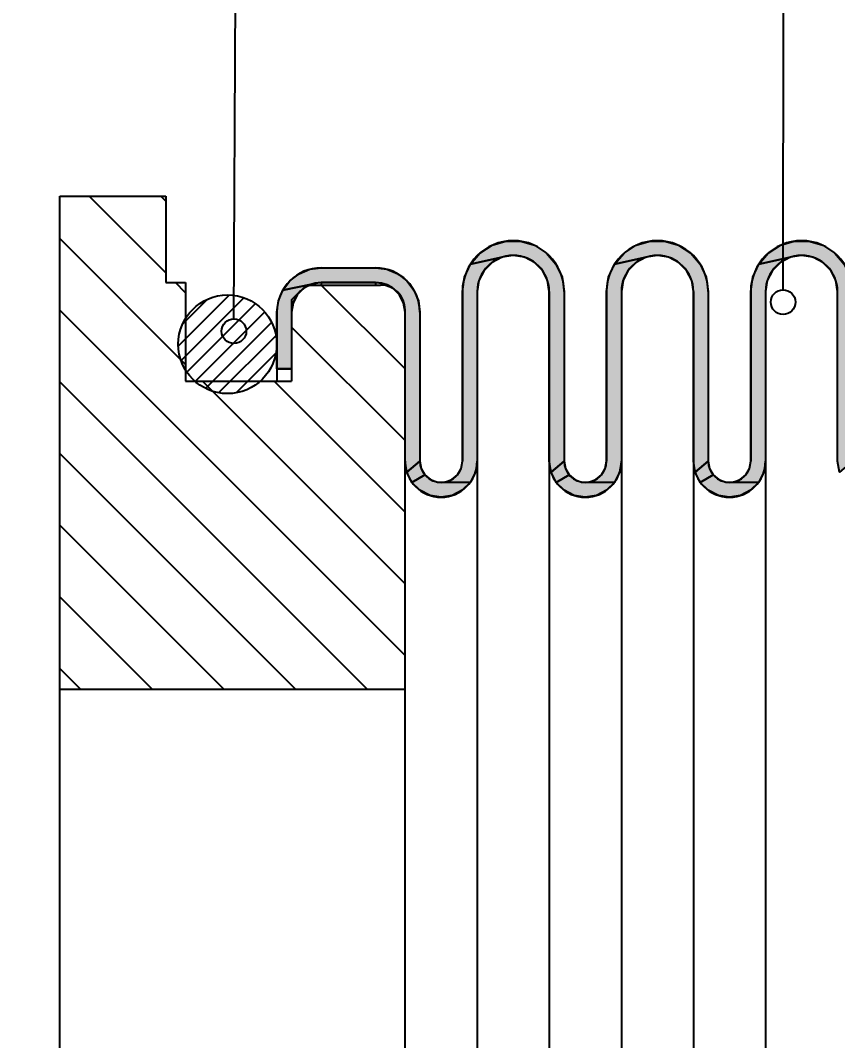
# Model space of a CAD drawing. Header units: millimetres. Extents: x -3183 to 3067, y 1033 to 2218.
# Drawn here: x 2745.72 to 2778.86, y 1776.23 to 1817.59 of the extents above; entities that cross this region are included whole.
import ezdxf

# ---------------------------------------------------------------- set-up
doc = ezdxf.new("R2010")
doc.units = ezdxf.units.MM
doc.layers.add('BEMASSUNGEN', color=7, linetype='Continuous')
doc.styles.get("Standard").update_dxf_attribs({"font": 'arial.ttf'})
doc.dimstyles.new('DIMSTYLE_3', dxfattribs={"dimtxt": 3.5, "dimasz": 3.5, "dimexe": 0.18, "dimexo": 0.0625, "dimgap": 0.09, "dimtad": 1, "dimlfac": 0.5, "dimdsep": 46, "dimtxsty": 'Standard', "dimcen": 0.09, "dimadec": 0, "dimazin": 0, "dimtol": 1, "dimtp": 0.1, "dimtfac": 0.6, "dimtofl": 0, "dimtmove": 0, "dimatfit": 3, "dimfxl": 1, "dimtolj": 1, "dimarcsym": 0})

# ---------------------------------------------------------------- blocks, each defined once
blk = doc.blocks.new('*U3')
at = {"color": 2, "linetype": 'Continuous', "extrusion": (0, 0, -1)}
for points in [[(-117.36, 246.525), (-119.566, 246.208), (-116.866, 246.208)], [(-117.923, 246.69), (-119.072, 246.525), (-117.36, 246.525)], [(-119.072, 246.525), (-119.566, 246.208), (-117.36, 246.525)], [(-119.072, 246.525), (-117.923, 246.69), (-118.509, 246.69)], [(-116.866, 246.208), (-117.764, 246.04), (-116.482, 245.764)], [(-116.866, 246.208), (-118.216, 246.111), (-117.764, 246.04)], [(-119.566, 246.208), (-118.216, 246.111), (-116.866, 246.208)], [(-119.566, 246.208), (-118.668, 246.04), (-118.216, 246.111)], [(-119.566, 246.208), (-119.95, 245.764), (-118.668, 246.04)], [(-118.668, 246.04), (-119.95, 245.764), (-119.075, 245.832)], [(-119.075, 245.832), (-119.95, 245.764), (-119.398, 245.509)], [(-119.95, 245.764), (-120.194, 245.231), (-119.398, 245.509)], [(-119.398, 245.509), (-120.194, 245.231), (-119.606, 245.101)], [(-120.194, 245.231), (-120.277, 244.65), (-119.606, 245.101)], [(-119.606, 245.101), (-120.277, 244.65), (-119.677, 244.65)], [(-119.677, 244.65), (-120.277, 237.773), (-119.677, 237.773)], [(-120.277, 244.65), (-120.277, 237.773), (-119.677, 244.65)], [(-120.277, 237.773), (-119.749, 237.321), (-119.677, 237.773)]]:
    blk.add_solid(points, dxfattribs=at)
blk = doc.blocks.new('*U4')
at = {"color": 2, "linetype": 'Continuous', "extrusion": (0, 0, -1)}
for points in [[(-123.206, 246.525), (-125.412, 246.208), (-122.712, 246.208)], [(-123.769, 246.69), (-124.918, 246.525), (-123.206, 246.525)], [(-124.918, 246.525), (-125.412, 246.208), (-123.206, 246.525)], [(-124.918, 246.525), (-123.769, 246.69), (-124.355, 246.69)], [(-122.712, 246.208), (-123.61, 246.04), (-122.328, 245.764)], [(-122.712, 246.208), (-124.062, 246.111), (-123.61, 246.04)], [(-125.412, 246.208), (-124.062, 246.111), (-122.712, 246.208)], [(-125.412, 246.208), (-124.514, 246.04), (-124.062, 246.111)], [(-125.412, 246.208), (-125.796, 245.764), (-124.514, 246.04)], [(-124.514, 246.04), (-125.796, 245.764), (-124.921, 245.832)], [(-124.921, 245.832), (-125.796, 245.764), (-125.245, 245.509)], [(-125.796, 245.764), (-126.04, 245.231), (-125.245, 245.509)], [(-125.245, 245.509), (-126.04, 245.231), (-125.452, 245.101)], [(-126.04, 245.231), (-126.124, 244.65), (-125.452, 245.101)], [(-125.452, 245.101), (-126.124, 244.65), (-125.524, 244.65)], [(-125.524, 244.65), (-126.124, 237.773), (-125.524, 237.773)], [(-126.124, 244.65), (-126.124, 237.773), (-125.524, 244.65)], [(-126.124, 237.773), (-125.595, 237.321), (-125.524, 237.773)]]:
    blk.add_solid(points, dxfattribs=at)
blk = doc.blocks.new('*U5')
at = {"color": 2, "linetype": 'Continuous', "extrusion": (0, 0, -1)}
for points in [[(-129.052, 246.525), (-131.258, 246.208), (-128.558, 246.208)], [(-129.615, 246.69), (-130.765, 246.525), (-129.052, 246.525)], [(-130.765, 246.525), (-131.258, 246.208), (-129.052, 246.525)], [(-130.765, 246.525), (-129.615, 246.69), (-130.202, 246.69)], [(-128.558, 246.208), (-129.457, 246.04), (-128.174, 245.764)], [(-128.558, 246.208), (-129.908, 246.111), (-129.457, 246.04)], [(-131.258, 246.208), (-129.908, 246.111), (-128.558, 246.208)], [(-131.258, 246.208), (-130.36, 246.04), (-129.908, 246.111)], [(-131.258, 246.208), (-131.643, 245.764), (-130.36, 246.04)], [(-130.36, 246.04), (-131.643, 245.764), (-130.767, 245.832)], [(-130.767, 245.832), (-131.643, 245.764), (-131.091, 245.509)], [(-131.643, 245.764), (-131.886, 245.231), (-131.091, 245.509)], [(-131.091, 245.509), (-131.886, 245.231), (-131.298, 245.101)], [(-131.886, 245.231), (-131.97, 244.65), (-131.298, 245.101)], [(-131.298, 245.101), (-131.97, 244.65), (-131.37, 244.65)], [(-131.37, 244.65), (-131.97, 237.773), (-131.37, 237.773)], [(-131.97, 244.65), (-131.97, 237.773), (-131.37, 244.65)], [(-131.97, 237.773), (-131.441, 237.321), (-131.37, 237.773)]]:
    blk.add_solid(points, dxfattribs=at)
blk = doc.blocks.new('*U9')
at = {"color": 2, "linetype": 'Continuous', "extrusion": (0, 0, -1)}
for points in [[(-116.482, 245.764), (-117.034, 245.509), (-116.238, 245.231)], [(-117.764, 246.04), (-117.357, 245.832), (-116.482, 245.764)], [(-117.357, 245.832), (-117.034, 245.509), (-116.482, 245.764)], [(-117.034, 245.509), (-116.826, 245.101), (-116.238, 245.231)], [(-116.238, 245.231), (-116.826, 245.101), (-116.154, 244.65)], [(-116.826, 245.101), (-116.754, 244.65), (-116.154, 244.65)], [(-116.154, 244.65), (-116.754, 237.773), (-116.154, 237.773)], [(-116.754, 244.65), (-116.754, 237.773), (-116.154, 244.65)], [(-116.102, 237.478), (-116.683, 237.321), (-115.953, 237.219)], [(-116.154, 237.773), (-116.683, 237.321), (-116.102, 237.478)], [(-116.754, 237.773), (-116.683, 237.321), (-116.154, 237.773)], [(-115.724, 237.027), (-116.475, 236.914), (-115.442, 236.924)], [(-115.953, 237.219), (-116.475, 236.914), (-115.724, 237.027)], [(-116.683, 237.321), (-116.475, 236.914), (-115.953, 237.219)]]:
    blk.add_solid(points, dxfattribs=at)
blk = doc.blocks.new('*U10')
at = {"color": 2, "linetype": 'Continuous', "extrusion": (0, 0, -1)}
for points in [[(-122.328, 245.764), (-122.88, 245.509), (-122.084, 245.231)], [(-123.61, 246.04), (-123.203, 245.832), (-122.328, 245.764)], [(-123.203, 245.832), (-122.88, 245.509), (-122.328, 245.764)], [(-122.88, 245.509), (-122.672, 245.101), (-122.084, 245.231)], [(-122.084, 245.231), (-122.672, 245.101), (-122.001, 244.65)], [(-122.672, 245.101), (-122.601, 244.65), (-122.001, 244.65)], [(-122.001, 244.65), (-122.601, 237.773), (-122.001, 237.773)], [(-122.601, 244.65), (-122.601, 237.773), (-122.001, 244.65)], [(-121.949, 237.478), (-122.529, 237.321), (-121.799, 237.219)], [(-122.001, 237.773), (-122.529, 237.321), (-121.949, 237.478)], [(-122.601, 237.773), (-122.529, 237.321), (-122.001, 237.773)], [(-121.57, 237.027), (-122.321, 236.914), (-121.289, 236.924)], [(-121.799, 237.219), (-122.321, 236.914), (-121.57, 237.027)], [(-122.529, 237.321), (-122.321, 236.914), (-121.799, 237.219)]]:
    blk.add_solid(points, dxfattribs=at)
blk = doc.blocks.new('*U11')
at = {"color": 2, "linetype": 'Continuous', "extrusion": (0, 0, -1)}
for points in [[(-128.174, 245.764), (-128.726, 245.509), (-127.93, 245.231)], [(-129.457, 246.04), (-129.049, 245.832), (-128.174, 245.764)], [(-129.049, 245.832), (-128.726, 245.509), (-128.174, 245.764)], [(-128.726, 245.509), (-128.518, 245.101), (-127.93, 245.231)], [(-127.93, 245.231), (-128.518, 245.101), (-127.847, 244.65)], [(-128.518, 245.101), (-128.447, 244.65), (-127.847, 244.65)], [(-127.847, 244.65), (-128.447, 237.773), (-127.847, 237.773)], [(-128.447, 244.65), (-128.447, 237.773), (-127.847, 244.65)], [(-127.795, 237.478), (-128.375, 237.321), (-127.645, 237.219)], [(-127.847, 237.773), (-128.375, 237.321), (-127.795, 237.478)], [(-128.447, 237.773), (-128.375, 237.321), (-127.847, 237.773)], [(-127.416, 237.027), (-128.168, 236.914), (-127.135, 236.924)], [(-127.645, 237.219), (-128.168, 236.914), (-127.416, 237.027)], [(-128.375, 237.321), (-128.168, 236.914), (-127.645, 237.219)]]:
    blk.add_solid(points, dxfattribs=at)
blk = doc.blocks.new('*U15')
at = {"color": 2, "linetype": 'Continuous', "extrusion": (0, 0, -1)}
for points in [[(-109.531, 245.37), (-113.904, 245.084), (-109.159, 245.084)], [(-109.965, 245.55), (-113.531, 245.37), (-109.531, 245.37)], [(-113.531, 245.37), (-113.904, 245.084), (-109.531, 245.37)], [(-110.431, 245.611), (-113.097, 245.55), (-109.965, 245.55)], [(-113.097, 245.55), (-113.531, 245.37), (-109.965, 245.55)], [(-113.097, 245.55), (-110.431, 245.611), (-112.631, 245.611)], [(-109.159, 245.084), (-110.061, 244.953), (-108.872, 244.711)], [(-109.159, 245.084), (-110.431, 245.011), (-110.061, 244.953)], [(-113.904, 245.084), (-110.431, 245.011), (-109.159, 245.084)], [(-113.904, 245.084), (-112.631, 245.011), (-110.431, 245.011)], [(-113.904, 245.084), (-113.002, 244.953), (-112.631, 245.011)], [(-113.904, 245.084), (-114.19, 244.711), (-113.002, 244.953)], [(-113.002, 244.953), (-114.19, 244.711), (-113.337, 244.782)], [(-113.337, 244.782), (-114.19, 244.711), (-113.602, 244.517)], [(-114.19, 244.711), (-114.37, 244.277), (-113.602, 244.517)], [(-113.602, 244.517), (-114.37, 244.277), (-113.773, 244.182)], [(-114.37, 244.277), (-114.431, 243.811), (-113.773, 244.182)], [(-113.773, 244.182), (-114.431, 243.811), (-113.831, 243.811)], [(-113.831, 243.811), (-114.431, 237.773), (-113.831, 237.773)], [(-114.431, 243.811), (-114.431, 237.773), (-113.831, 243.811)], [(-114.431, 237.773), (-113.903, 237.321), (-113.831, 237.773)]]:
    blk.add_solid(points, dxfattribs=at)
blk = doc.blocks.new('*U17')
at = {"color": 2, "linetype": 'Continuous', "extrusion": (0, 0, -1)}
for points in [[(-110.061, 244.953), (-109.726, 244.782), (-108.872, 244.711)], [(-108.872, 244.711), (-109.461, 244.517), (-108.693, 244.277)], [(-109.461, 244.517), (-109.29, 244.182), (-108.693, 244.277)], [(-109.726, 244.782), (-109.461, 244.517), (-108.872, 244.711)], [(-108.693, 244.277), (-109.29, 244.182), (-108.631, 243.811)], [(-109.29, 244.182), (-109.231, 243.811), (-108.631, 243.811)], [(-108.631, 243.811), (-109.231, 241.511), (-108.631, 241.511)], [(-109.231, 243.811), (-109.231, 241.511), (-108.631, 243.811)]]:
    blk.add_solid(points, dxfattribs=at)
blk = doc.blocks.new('*U19')
at = {"color": 2, "linetype": 'Continuous', "extrusion": (0, 0, -1)}
for points in [[(-114.431, 237.773), (-114.483, 237.478), (-113.903, 237.321)], [(-114.483, 237.478), (-114.633, 237.219), (-113.903, 237.321)], [(-113.903, 237.321), (-114.633, 237.219), (-114.11, 236.914)]]:
    blk.add_solid(points, dxfattribs=at)
blk = doc.blocks.new('*U20')
at = {"color": 2, "linetype": 'Continuous', "extrusion": (0, 0, -1)}
for points in [[(-120.277, 237.773), (-120.329, 237.478), (-119.749, 237.321)], [(-120.329, 237.478), (-120.479, 237.219), (-119.749, 237.321)], [(-119.749, 237.321), (-120.479, 237.219), (-119.957, 236.914)]]:
    blk.add_solid(points, dxfattribs=at)
blk = doc.blocks.new('*U21')
at = {"color": 2, "linetype": 'Continuous', "extrusion": (0, 0, -1)}
for points in [[(-126.124, 237.773), (-126.176, 237.478), (-125.595, 237.321)], [(-126.176, 237.478), (-126.325, 237.219), (-125.595, 237.321)], [(-125.595, 237.321), (-126.325, 237.219), (-125.803, 236.914)]]:
    blk.add_solid(points, dxfattribs=at)
blk = doc.blocks.new('*U26')
at = {"color": 2, "linetype": 'Continuous', "extrusion": (0, 0, -1)}
for points in [[(-114.633, 237.219), (-114.862, 237.027), (-114.11, 236.914)], [(-114.862, 237.027), (-115.143, 236.924), (-114.11, 236.914)], [(-115.442, 236.924), (-116.475, 236.914), (-114.11, 236.914)], [(-114.11, 236.914), (-115.143, 236.924), (-115.442, 236.924)], [(-114.11, 236.914), (-116.152, 236.59), (-114.434, 236.59)], [(-116.475, 236.914), (-116.152, 236.59), (-114.11, 236.914)], [(-114.434, 236.59), (-115.745, 236.383), (-114.841, 236.383)], [(-116.152, 236.59), (-115.745, 236.383), (-114.434, 236.59)], [(-115.745, 236.383), (-115.293, 236.311), (-114.841, 236.383)]]:
    blk.add_solid(points, dxfattribs=at)
blk = doc.blocks.new('*U27')
at = {"color": 2, "linetype": 'Continuous', "extrusion": (0, 0, -1)}
for points in [[(-120.479, 237.219), (-120.708, 237.027), (-119.957, 236.914)], [(-120.708, 237.027), (-120.989, 236.924), (-119.957, 236.914)], [(-121.289, 236.924), (-122.321, 236.914), (-119.957, 236.914)], [(-119.957, 236.914), (-120.989, 236.924), (-121.289, 236.924)], [(-119.957, 236.914), (-121.998, 236.59), (-120.28, 236.59)], [(-122.321, 236.914), (-121.998, 236.59), (-119.957, 236.914)], [(-120.28, 236.59), (-121.591, 236.383), (-120.687, 236.383)], [(-121.998, 236.59), (-121.591, 236.383), (-120.28, 236.59)], [(-121.591, 236.383), (-121.139, 236.311), (-120.687, 236.383)]]:
    blk.add_solid(points, dxfattribs=at)
blk = doc.blocks.new('*U28')
at = {"color": 2, "linetype": 'Continuous', "extrusion": (0, 0, -1)}
for points in [[(-126.325, 237.219), (-126.554, 237.027), (-125.803, 236.914)], [(-126.554, 237.027), (-126.836, 236.924), (-125.803, 236.914)], [(-127.135, 236.924), (-128.168, 236.914), (-125.803, 236.914)], [(-125.803, 236.914), (-126.836, 236.924), (-127.135, 236.924)], [(-125.803, 236.914), (-127.844, 236.59), (-126.126, 236.59)], [(-128.168, 236.914), (-127.844, 236.59), (-125.803, 236.914)], [(-126.126, 236.59), (-127.437, 236.383), (-126.534, 236.383)], [(-127.844, 236.59), (-127.437, 236.383), (-126.126, 236.59)], [(-127.437, 236.383), (-126.985, 236.311), (-126.534, 236.383)]]:
    blk.add_solid(points, dxfattribs=at)
blk = doc.blocks.new('*D132')
at = {"layer": 'BEMASSUNGEN', "color": 0, "linetype": 'Continuous', "lineweight": -2, "transparency": 16777216}
for p, q in [((2718.319, 1810.396), (2718.319, 1709.6)), ((2761.319, 1737.635), (2761.319, 1709.6)), ((2721.819, 1709.78), (2757.819, 1709.78))]:
    blk.add_line(p, q, dxfattribs=at)
at = {"layer": 'BEMASSUNGEN', "color": 0, "linetype": 'Continuous', "transparency": 16777216}
for points in [[(2721.819, 1710.363), (2721.819, 1709.196), (2718.319, 1709.78)], [(2757.819, 1710.363), (2757.819, 1709.196), (2761.319, 1709.78)]]:
    blk.add_solid(points, dxfattribs=at)
at = {"layer": 'Defpoints', "color": 0, "linetype": 'Continuous', "transparency": 16777216}
for p in [(2718.319, 1810.459), (2761.319, 1737.697), (2761.319, 1709.78)]:
    blk.add_point(p, dxfattribs=at)
at = {"layer": 'BEMASSUNGEN', "color": 0, "linetype": 'Continuous', "transparency": 16777216, "insert": (2740.228, 1712.394), "char_height": 3.5, "attachment_point": 5}
blk.add_mtext('\\A1;21.5{\\H2.1;\\S+0.1^  0;}', dxfattribs=at)

msp = doc.modelspace()

# ---------------------------------------------------------------- linework, layer by layer
at = {"color": 2, "linetype": 'Continuous'}
for p, q in [((2776.64801, 1806.66789), (2776.68394, 1827.27904)), ((2754.38039, 1805.48826), (2754.47913, 1826.20443)), ((2751.61929, 1807.35025), (2748.51087, 1810.45867)), ((2751.61929, 1810.256), (2751.41663, 1810.45867)), ((2752.41929, 1803.6445), (2747.31929, 1808.7445)), ((2765.25227, 1807.98714), (2764.84484, 1807.77954)), ((2771.09842, 1807.98714), (2770.69099, 1807.77954)), ((2776.94458, 1807.98714), (2776.53715, 1807.77954)), ((2757.45342, 1807.49734), (2757.91929, 1807.55867)), ((2752.41929, 1806.55025), (2752.01087, 1806.95867)), ((2757.54847, 1806.89994), (2757.21395, 1806.72949)), ((2761.31929, 1803.46176), (2757.92238, 1806.85867)), ((2752.12745, 1804.39674), (2754.18123, 1806.45052)), ((2752.2435, 1803.80569), (2754.77228, 1806.33446)), ((2752.32005, 1805.29645), (2753.28152, 1806.25792)), ((2761.31929, 1791.83874), (2747.31929, 1805.83874)), ((2752.48118, 1803.33626), (2755.24171, 1806.09679)), ((2752.81338, 1802.96136), (2755.61661, 1805.76458)), ((2753.237, 1802.67787), (2755.9001, 1805.34097)), ((2761.31929, 1800.556), (2756.71929, 1805.156)), ((2753.77079, 1802.50455), (2756.07341, 1804.80717)), ((2754.47943, 1802.50609), (2756.07188, 1804.09853)), ((2759.79361, 1790.45867), (2747.31929, 1802.93299)), ((2761.31929, 1794.7445), (2753.10512, 1802.95867)), ((2761.31929, 1797.65025), (2756.01087, 1802.95867)), ((2756.88786, 1790.45867), (2747.31929, 1800.02724)), ((2761.91929, 1799.72021), (2761.97125, 1799.42555)), ((2767.76545, 1799.72021), (2767.8174, 1799.42555)), ((2773.6116, 1799.72021), (2773.66356, 1799.42555)), ((2753.9821, 1790.45867), (2747.31929, 1797.12148)), ((2751.07635, 1790.45867), (2747.31929, 1794.21573)), ((2748.1706, 1790.45867), (2747.31929, 1791.30997))]:
    msp.add_line(p, q, dxfattribs=at)
at = {"color": 7, "linetype": 'Continuous'}
for p, q in [((2747.31929, 1730.45867), (2747.31929, 1810.45867)), ((2747.31929, 1810.45867), (2751.61929, 1810.45867)), ((2751.61929, 1810.45867), (2751.61929, 1806.95867)), ((2757.91929, 1807.55867), (2760.11929, 1807.55867)), ((2751.61929, 1806.95867), (2752.41929, 1806.95867)), ((2752.41929, 1806.95867), (2752.41929, 1802.95867)), ((2756.71929, 1806.25867), (2757.31929, 1806.85867)), ((2757.31929, 1806.85867), (2760.31929, 1806.85867)), ((2757.91929, 1806.95867), (2757.91929, 1806.85867)), ((2757.91929, 1806.95867), (2760.11929, 1806.95867)), ((2760.11929, 1806.95867), (2760.11929, 1806.85867)), ((2763.64237, 1806.59713), (2763.64237, 1799.72021)), ((2764.24237, 1806.59713), (2764.24237, 1734.32021)), ((2767.16545, 1806.59713), (2767.16545, 1734.32021)), ((2767.76545, 1806.59713), (2767.76545, 1799.72021)), ((2769.48852, 1806.59713), (2769.48852, 1799.72021)), ((2770.08852, 1806.59713), (2770.08852, 1734.32021)), ((2773.0116, 1806.59713), (2773.0116, 1734.32021)), ((2773.6116, 1806.59713), (2773.6116, 1799.72021)), ((2775.33468, 1806.59713), (2775.33468, 1799.72021)), ((2775.93468, 1806.59713), (2775.93468, 1734.32021)), ((2756.71929, 1806.25867), (2756.71929, 1802.95867)), ((2756.11929, 1805.75867), (2756.11929, 1802.95867)), ((2761.31929, 1735.05867), (2761.31929, 1805.85867)), ((2761.91929, 1805.75867), (2761.91929, 1799.72021)), ((2756.11929, 1803.45867), (2756.71929, 1803.45867)), ((2752.41929, 1802.95867), (2756.71929, 1802.95867)), ((2761.31929, 1790.45867), (2747.31929, 1790.45867))]:
    msp.add_line(p, q, dxfattribs=at)
at = {"color": 2, "linetype": 'Continuous'}
for points in [[(2764.84752, 1808.47238), (2765.41052, 1808.63769), (2765.9973, 1808.63769), (2766.5603, 1808.47238), (2767.05393, 1808.15514), (2767.43819, 1807.71169), (2767.68194, 1807.17794), (2767.76545, 1806.59713), (2767.76545, 1799.72021), (2767.23698, 1799.26857), (2767.16545, 1799.72021), (2767.16545, 1806.59713), (2767.09391, 1807.04877), (2766.88632, 1807.4562), (2766.56298, 1807.77954), (2766.15555, 1807.98714), (2765.70391, 1808.05867), (2765.25227, 1807.98714), (2763.96963, 1807.71169), (2764.35389, 1808.15514), (2764.84752, 1808.47238)], [(2764.84752, 1808.47238), (2765.41052, 1808.63769), (2765.9973, 1808.63769), (2766.5603, 1808.47238), (2767.05393, 1808.15514), (2767.43819, 1807.71169), (2767.68194, 1807.17794), (2767.76545, 1806.59713)], [(2770.69367, 1808.47238), (2771.25668, 1808.63769), (2771.84345, 1808.63769), (2772.40646, 1808.47238), (2772.90008, 1808.15514), (2773.28434, 1807.71169), (2773.52809, 1807.17794), (2773.6116, 1806.59713), (2773.6116, 1799.72021), (2773.08313, 1799.26857), (2773.0116, 1799.72021), (2773.0116, 1806.59713), (2772.94007, 1807.04877), (2772.73247, 1807.4562), (2772.40913, 1807.77954), (2772.0017, 1807.98714), (2771.55006, 1808.05867), (2771.09842, 1807.98714), (2769.81579, 1807.71169), (2770.20004, 1808.15514), (2770.69367, 1808.47238)], [(2770.69367, 1808.47238), (2771.25668, 1808.63769), (2771.84345, 1808.63769), (2772.40646, 1808.47238), (2772.90008, 1808.15514), (2773.28434, 1807.71169), (2773.52809, 1807.17794), (2773.6116, 1806.59713)], [(2776.53982, 1808.47238), (2777.10283, 1808.63769), (2777.6896, 1808.63769), (2778.25261, 1808.47238), (2778.74624, 1808.15514), (2779.13049, 1807.71169), (2779.37425, 1807.17794), (2779.45776, 1806.59713), (2779.45776, 1799.72021), (2778.92929, 1799.26857), (2778.85776, 1799.72021), (2778.85776, 1806.59713), (2778.78622, 1807.04877), (2778.57863, 1807.4562), (2778.25529, 1807.77954), (2777.84786, 1807.98714), (2777.39622, 1808.05867), (2776.94458, 1807.98714), (2775.66194, 1807.71169), (2776.0462, 1808.15514), (2776.53982, 1808.47238)], [(2776.53982, 1808.47238), (2777.10283, 1808.63769), (2777.6896, 1808.63769), (2778.25261, 1808.47238), (2778.74624, 1808.15514), (2779.13049, 1807.71169), (2779.37425, 1807.17794), (2779.45776, 1806.59713)], [(2767.16545, 1806.59713), (2767.09391, 1807.04877), (2766.88632, 1807.4562), (2766.56298, 1807.77954), (2766.15555, 1807.98714), (2765.70391, 1808.05867), (2765.25227, 1807.98714), (2763.96963, 1807.71169), (2764.35389, 1808.15514), (2764.84752, 1808.47238)], [(2773.0116, 1806.59713), (2772.94007, 1807.04877), (2772.73247, 1807.4562), (2772.40913, 1807.77954), (2772.0017, 1807.98714), (2771.55006, 1808.05867), (2771.09842, 1807.98714), (2769.81579, 1807.71169), (2770.20004, 1808.15514), (2770.69367, 1808.47238)], [(2778.85776, 1806.59713), (2778.78622, 1807.04877), (2778.57863, 1807.4562), (2778.25529, 1807.77954), (2777.84786, 1807.98714), (2777.39622, 1808.05867), (2776.94458, 1807.98714), (2775.66194, 1807.71169), (2776.0462, 1808.15514), (2776.53982, 1808.47238)], [(2764.84484, 1807.77954), (2764.5215, 1807.4562), (2764.3139, 1807.04877), (2764.24237, 1806.59713), (2764.24237, 1799.72021), (2764.17084, 1799.26857), (2763.96324, 1798.86114), (2762.93044, 1798.87176), (2763.2116, 1798.9741), (2763.44081, 1799.16642), (2763.59041, 1799.42555), (2763.64237, 1799.72021), (2763.64237, 1806.59713), (2763.72588, 1807.17794), (2763.96963, 1807.71169), (2765.25227, 1807.98714), (2764.84484, 1807.77954)], [(2770.69099, 1807.77954), (2770.36765, 1807.4562), (2770.16006, 1807.04877), (2770.08852, 1806.59713), (2770.08852, 1799.72021), (2770.01699, 1799.26857), (2769.8094, 1798.86114), (2768.77659, 1798.87176), (2769.05776, 1798.9741), (2769.28696, 1799.16642), (2769.43657, 1799.42555), (2769.48852, 1799.72021), (2769.48852, 1806.59713), (2769.57203, 1807.17794), (2769.81579, 1807.71169), (2771.09842, 1807.98714), (2770.69099, 1807.77954)], [(2776.53715, 1807.77954), (2776.21381, 1807.4562), (2776.00621, 1807.04877), (2775.93468, 1806.59713), (2775.93468, 1799.72021), (2775.86315, 1799.26857), (2775.65555, 1798.86114), (2774.62274, 1798.87176), (2774.90391, 1798.9741), (2775.13312, 1799.16642), (2775.28272, 1799.42555), (2775.33468, 1799.72021), (2775.33468, 1806.59713), (2775.41819, 1807.17794), (2775.66194, 1807.71169), (2776.94458, 1807.98714), (2776.53715, 1807.77954)], [(2757.45342, 1807.49734), (2757.91929, 1807.55867), (2760.11929, 1807.55867), (2760.58517, 1807.49734), (2761.01929, 1807.31752), (2761.39209, 1807.03146), (2761.67814, 1806.65867), (2761.85796, 1806.22455), (2761.91929, 1805.75867), (2761.91929, 1799.72021), (2761.39083, 1799.26857), (2761.31929, 1799.72021), (2761.31929, 1805.75867), (2761.26056, 1806.12949), (2761.09011, 1806.46402), (2760.82464, 1806.72949), (2760.49011, 1806.89994), (2760.11929, 1806.95867), (2757.91929, 1806.95867), (2757.54847, 1806.89994), (2756.36045, 1806.65867), (2756.6465, 1807.03146), (2757.01929, 1807.31752), (2757.45342, 1807.49734)], [(2757.91929, 1806.95867), (2757.54847, 1806.89994), (2756.36045, 1806.65867), (2756.6465, 1807.03146), (2757.01929, 1807.31752), (2757.45342, 1807.49734)], [(2760.11929, 1807.55867), (2760.58517, 1807.49734), (2761.01929, 1807.31752), (2761.39209, 1807.03146), (2761.67814, 1806.65867), (2761.85796, 1806.22455), (2761.91929, 1805.75867)], [(2763.64237, 1806.59713), (2763.72588, 1807.17794), (2763.96963, 1807.71169)], [(2764.84484, 1807.77954), (2764.5215, 1807.4562), (2764.3139, 1807.04877), (2764.24237, 1806.59713)], [(2769.48852, 1806.59713), (2769.57203, 1807.17794), (2769.81579, 1807.71169)], [(2770.69099, 1807.77954), (2770.36765, 1807.4562), (2770.16006, 1807.04877), (2770.08852, 1806.59713)], [(2775.33468, 1806.59713), (2775.41819, 1807.17794), (2775.66194, 1807.71169)], [(2776.53715, 1807.77954), (2776.21381, 1807.4562), (2776.00621, 1807.04877), (2775.93468, 1806.59713)], [(2757.21395, 1806.72949), (2756.94847, 1806.46402), (2756.77803, 1806.12949), (2756.71929, 1805.75867), (2756.71929, 1803.45867), (2756.11929, 1803.45867), (2756.11929, 1805.75867), (2756.18063, 1806.22455), (2756.36045, 1806.65867), (2757.54847, 1806.89994), (2757.21395, 1806.72949)], [(2756.11929, 1805.75867), (2756.18063, 1806.22455), (2756.36045, 1806.65867)], [(2757.21395, 1806.72949), (2756.94847, 1806.46402), (2756.77803, 1806.12949), (2756.71929, 1805.75867)], [(2761.31929, 1805.75867), (2761.26056, 1806.12949), (2761.09011, 1806.46402), (2760.82464, 1806.72949), (2760.49011, 1806.89994), (2760.11929, 1806.95867)], [(2761.91929, 1799.72021), (2761.39083, 1799.26857), (2761.31929, 1799.72021)], [(2761.97125, 1799.42555), (2762.12086, 1799.16642), (2761.59842, 1798.86114), (2761.39083, 1799.26857), (2761.91929, 1799.72021), (2761.97125, 1799.42555)], [(2764.24237, 1799.72021), (2764.17084, 1799.26857), (2763.96324, 1798.86114), (2762.93044, 1798.87176), (2763.2116, 1798.9741), (2763.44081, 1799.16642), (2763.59041, 1799.42555), (2763.64237, 1799.72021)], [(2767.76545, 1799.72021), (2767.23698, 1799.26857), (2767.16545, 1799.72021)], [(2767.8174, 1799.42555), (2767.96701, 1799.16642), (2767.44458, 1798.86114), (2767.23698, 1799.26857), (2767.76545, 1799.72021), (2767.8174, 1799.42555)], [(2770.08852, 1799.72021), (2770.01699, 1799.26857), (2769.8094, 1798.86114), (2768.77659, 1798.87176), (2769.05776, 1798.9741), (2769.28696, 1799.16642), (2769.43657, 1799.42555), (2769.48852, 1799.72021)], [(2773.6116, 1799.72021), (2773.08313, 1799.26857), (2773.0116, 1799.72021)], [(2773.66356, 1799.42555), (2773.81316, 1799.16642), (2773.29073, 1798.86114), (2773.08313, 1799.26857), (2773.6116, 1799.72021), (2773.66356, 1799.42555)], [(2775.93468, 1799.72021), (2775.86315, 1799.26857), (2775.65555, 1798.86114), (2774.62274, 1798.87176), (2774.90391, 1798.9741), (2775.13312, 1799.16642), (2775.28272, 1799.42555), (2775.33468, 1799.72021)], [(2761.97125, 1799.42555), (2762.12086, 1799.16642), (2761.59842, 1798.86114), (2761.39083, 1799.26857)], [(2762.93044, 1798.87176), (2763.96324, 1798.86114), (2763.6399, 1798.5378), (2763.23247, 1798.33021), (2762.78083, 1798.25867), (2762.32919, 1798.33021), (2761.92176, 1798.5378), (2761.59842, 1798.86114), (2762.12086, 1799.16642), (2762.35006, 1798.9741), (2762.63123, 1798.87176), (2762.93044, 1798.87176)], [(2762.12086, 1799.16642), (2762.35006, 1798.9741), (2762.63123, 1798.87176), (2762.93044, 1798.87176)], [(2767.8174, 1799.42555), (2767.96701, 1799.16642), (2767.44458, 1798.86114), (2767.23698, 1799.26857)], [(2768.77659, 1798.87176), (2769.8094, 1798.86114), (2769.48606, 1798.5378), (2769.07863, 1798.33021), (2768.62699, 1798.25867), (2768.17535, 1798.33021), (2767.76792, 1798.5378), (2767.44458, 1798.86114), (2767.96701, 1799.16642), (2768.19622, 1798.9741), (2768.47738, 1798.87176), (2768.77659, 1798.87176)], [(2767.96701, 1799.16642), (2768.19622, 1798.9741), (2768.47738, 1798.87176), (2768.77659, 1798.87176)], [(2773.66356, 1799.42555), (2773.81316, 1799.16642), (2773.29073, 1798.86114), (2773.08313, 1799.26857)], [(2774.62274, 1798.87176), (2775.65555, 1798.86114), (2775.33221, 1798.5378), (2774.92478, 1798.33021), (2774.47314, 1798.25867), (2774.0215, 1798.33021), (2773.61407, 1798.5378), (2773.29073, 1798.86114), (2773.81316, 1799.16642), (2774.04237, 1798.9741), (2774.32354, 1798.87176), (2774.62274, 1798.87176)], [(2773.81316, 1799.16642), (2774.04237, 1798.9741), (2774.32354, 1798.87176), (2774.62274, 1798.87176)], [(2763.96324, 1798.86114), (2763.6399, 1798.5378), (2763.23247, 1798.33021), (2762.78083, 1798.25867), (2762.32919, 1798.33021), (2761.92176, 1798.5378), (2761.59842, 1798.86114)], [(2769.8094, 1798.86114), (2769.48606, 1798.5378), (2769.07863, 1798.33021), (2768.62699, 1798.25867), (2768.17535, 1798.33021), (2767.76792, 1798.5378), (2767.44458, 1798.86114)], [(2775.65555, 1798.86114), (2775.33221, 1798.5378), (2774.92478, 1798.33021), (2774.47314, 1798.25867), (2774.0215, 1798.33021), (2773.61407, 1798.5378), (2773.29073, 1798.86114)]]:
    msp.add_lwpolyline(points, dxfattribs=at)
for centre in [(2776.64714, 1806.16789), (2754.37801, 1804.98827)]:
    msp.add_circle(centre, 0.5, dxfattribs=at)
at = {"color": 7, "linetype": 'Continuous'}
msp.add_circle((2754.11929, 1804.45867), 2, dxfattribs=at)
for centre, radius, start, end in [((2765.70391, 1806.59713), 2.06154, 0, 180), ((2771.55006, 1806.59713), 2.06154, 0, 180), ((2777.39622, 1806.59713), 2.06154, 0, 180), ((2765.70391, 1806.59713), 1.46154, 0, 180), ((2771.55006, 1806.59713), 1.46154, 0, 180), ((2777.39622, 1806.59713), 1.46154, 0, 180), ((2757.91929, 1805.75867), 1.8, 90, 180), ((2760.11929, 1805.75867), 1.8, 0, 90), ((2757.91929, 1805.75867), 1.2, 90, 180), ((2760.11929, 1805.75867), 1.2, 0, 90), ((2760.31929, 1805.85867), 1, 0, 90), ((2762.78083, 1799.72021), 1.46154, 180, 0), ((2762.78083, 1799.72021), 0.86154, 180, 0), ((2768.62699, 1799.72021), 1.46154, 180, 0), ((2768.62699, 1799.72021), 0.86154, 180, 0), ((2774.47314, 1799.72021), 1.46154, 180, 0), ((2774.47314, 1799.72021), 0.86154, 180, 0)]:
    msp.add_arc(centre, radius, start, end, dxfattribs=at)

# ---------------------------------------------------------------- block references
at = {"color": 2, "linetype": 'Continuous'}
for name in ['*U3', '*U4', '*U5', '*U9', '*U10', '*U11', '*U15', '*U17', '*U19', '*U20', '*U21', '*U26', '*U27', '*U28']:
    msp.add_blockref(name, (2647.48797, 1561.94738), dxfattribs=at)

# ---------------------------------------------------------------- dimensions: what is measured, and where the dimension line sits
at = {"layer": 'BEMASSUNGEN', "color": 2, "linetype": 'Continuous'}
dim = msp.add_linear_dim(base=(2761.31929, 1709.77959), p1=(2718.31929, 1810.45867), p2=(2761.31929, 1737.69706), dimstyle='DIMSTYLE_3', dxfattribs=at)
dim.commit()
dim.dimension.update_dxf_attribs({"geometry": '*D132', "text_midpoint": (2740.22813, 1709.77959), "dimtype": 160})

doc.saveas('drawing.dxf')
